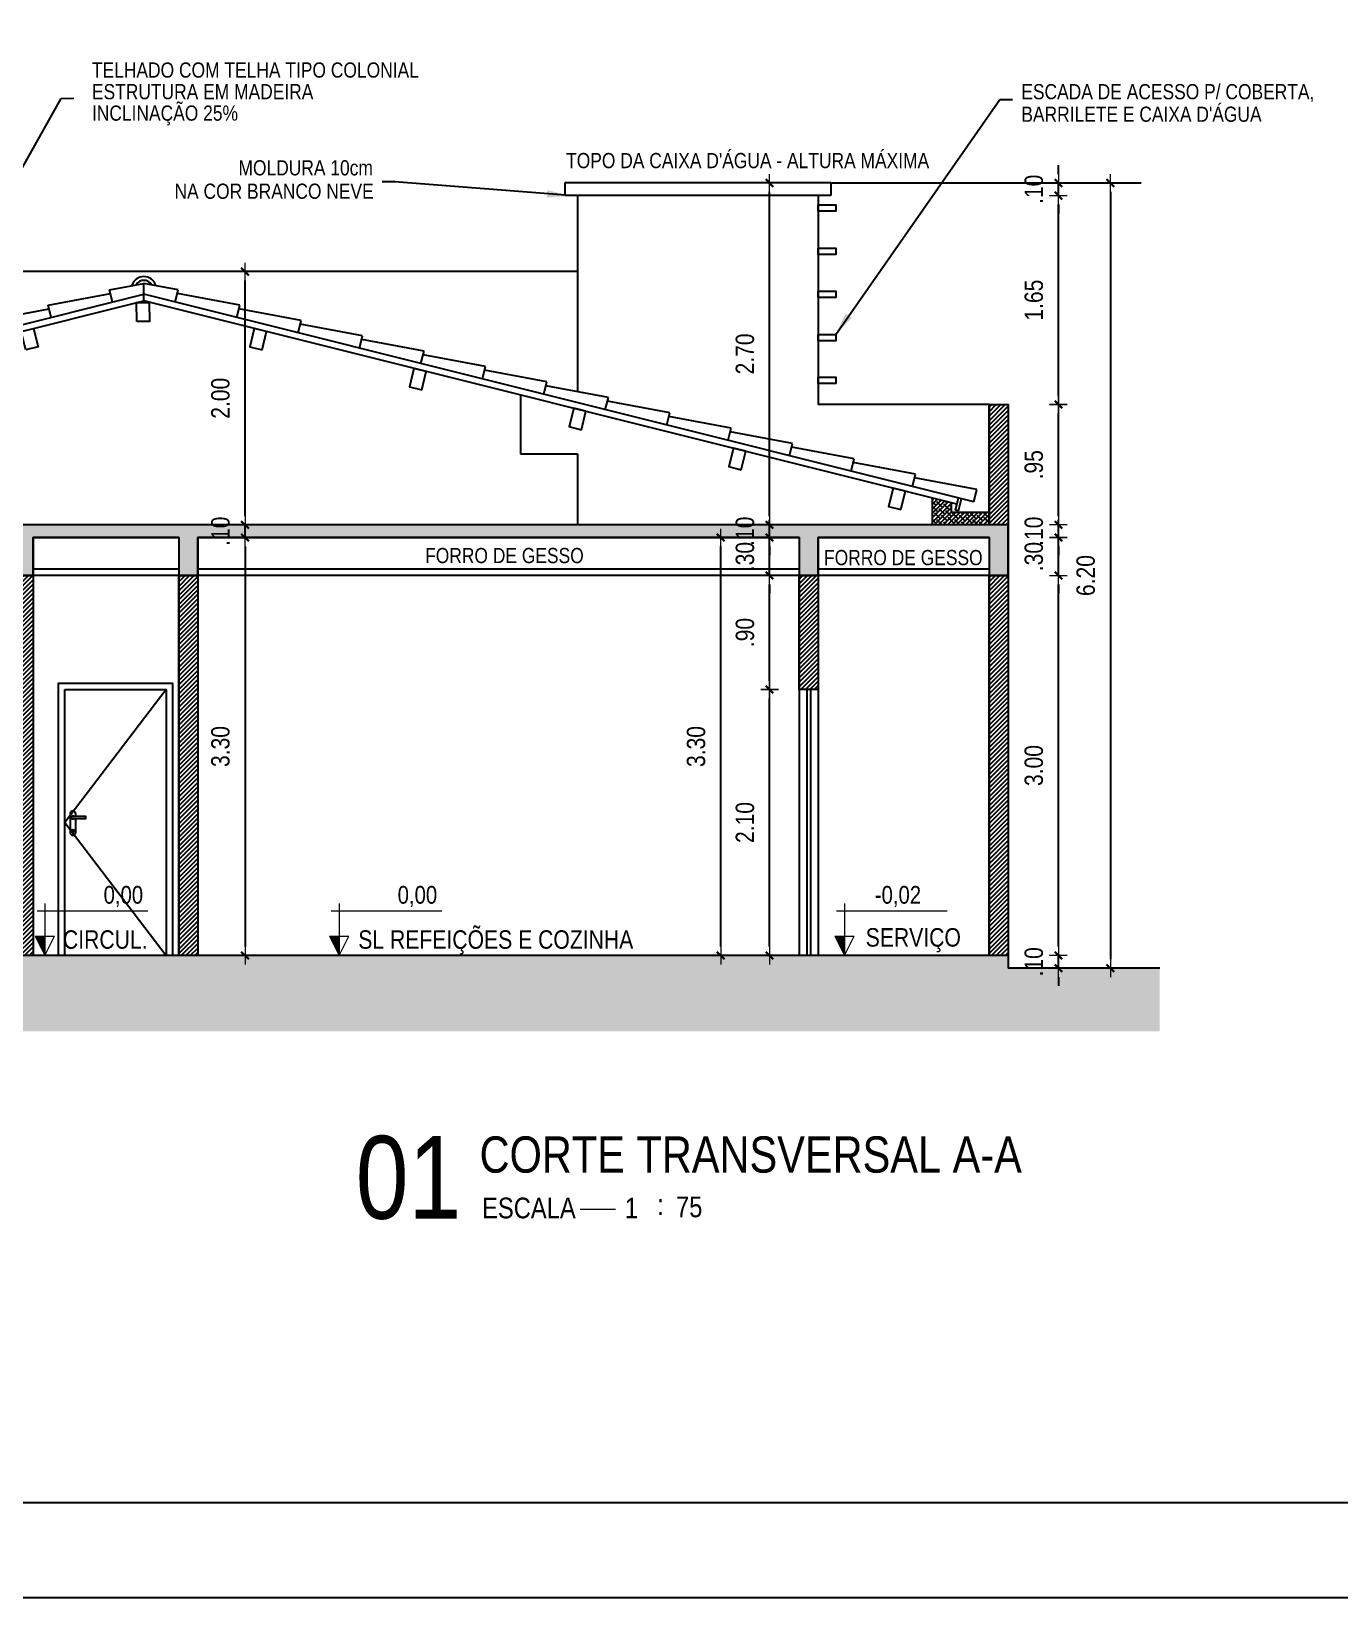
# Model space of a CAD drawing. Header units: millimetres. Extents: x -6300 to 1991, y -4770 to 4545.
# Drawn here: x 1435.68 to 1446.01, y 90.19 to 102.56 of the extents above; entities that cross this region are included whole.
import ezdxf
from ezdxf.enums import TextEntityAlignment as Align

# ---------------------------------------------------------------- set-up
doc = ezdxf.new("R2010")
doc.units = ezdxf.units.MM
doc.header["$LTSCALE"] = 20
doc.header["$MEASUREMENT"] = 0
doc.linetypes.add('HIDDEN2', pattern=[0.1875, 0.125, -0.0625])
doc.layers.get('0').update_dxf_attribs({"linetype": 'CONTINUOUS'})
doc.layers.get('DEFPOINTS').update_dxf_attribs({"linetype": 'CONTINUOUS'})
for name, color, linetype in [('COBERTA', 6, 'CONTINUOUS'), ('COTA', 7, 'CONTINUOUS'), ('E-txt-g', 3, 'CONTINUOUS'), ('E-TXT-Y', 2, 'CONTINUOUS')]:
    doc.layers.add(name, color=color, linetype=linetype)
for name, color, linetype, lineweight in [('E-Cta-W', 7, 'CONTINUOUS', 20), ('E-Pen-C', 4, 'CONTINUOUS', 15), ('E-Pen-G', 3, 'CONTINUOUS', 30), ('E-Txt-W', 7, 'CONTINUOUS', 20)]:
    doc.layers.add(name, color=color, linetype=linetype, lineweight=lineweight)
doc.styles.add('F2', font='ARIALN.TTF')
doc.styles.add('REG60', font='romans.shx', dxfattribs={"width": 0.8, "height": 0.15})
doc.styles.add('REG80', font='romans.shx', dxfattribs={"width": 0.8, "height": 0.2})
doc.dimstyles.new('DIMENSION-1', dxfattribs={"dimtxt": 0.145, "dimasz": 0.07, "dimexe": 1, "dimexo": 0, "dimgap": 0.12, "dimtad": 1, "dimzin": 7, "dimdsep": 46, "dimtxsty": 'F2', "dimblk1": 'TRACO', "dimblk2": 'TRACO', "dimsah": 1, "dimcen": 1, "dimse1": 1, "dimse2": 1, "dimclrd": 4, "dimclre": 256, "dimclrt": 4, "dimadec": 8, "dimazin": 0, "dimtfac": 1, "dimtix": 1, "dimtmove": 2, "dimatfit": 3, "dimldrblk": 'TRACO', "dimfxl": 1, "dimtolj": 1, "dimtzin": 0, "dimarcsym": 0})
doc.dimstyles.get("Standard").update_dxf_attribs({"dimtxt": 0.18, "dimasz": 0.18, "dimexe": 0.18, "dimexo": 0.0625, "dimgap": 0.09, "dimtad": 0, "dimtih": 1, "dimtoh": 1, "dimdec": 4, "dimzin": 0, "dimdsep": 46, "dimtxsty": 'Standard', "dimcen": 0.09, "dimadec": 0, "dimazin": 0, "dimtfac": 1, "dimtdec": 4, "dimtofl": 0, "dimtmove": 0, "dimatfit": 3, "dimfxl": 1, "dimtolj": 1, "dimtzin": 0, "dimarcsym": 0})
pattern_1 = [(45, (17.113985, 152.519356), (-0.01767766953, 0.01767766953), []), (135, (17.113985, 152.519356), (-0.0530330086, 0.01767766953), [0.0625, -0.0375])]

# ---------------------------------------------------------------- blocks, each defined once
blk = doc.blocks.new('IND_DES')
at = {"layer": 'E-Txt-W', "color": 7}
blk.add_line((0.0269, -0.2428), (0.1984, -0.2428), dxfattribs=at)
at = {"layer": 'E-txt-g', "color": 7, "style": 'F2'}
for s, p in [('ESCALA', (-0.4463, -0.2864)), ('1', (0.2426, -0.2864)), (':', (0.3988, -0.2706))]:
    blk.add_text(s, height=0.1, dxfattribs=at).set_placement(p)
blk.add_attdef('ESCALA', (0.4897, -0.2812), '', height=0.1, dxfattribs=at)
at = {"layer": 'E-Txt-W', "color": 6, "style": 'F2'}
blk.add_attdef('00', text='', height=0.4, dxfattribs=at).set_placement((-0.7083, -0.2881), align=Align.CENTER)
at = {"layer": 'E-TXT-Y', "color": 7, "style": 'F2'}
for tag, p in [('PROJETO', (-0.4563, 0.1829)), ('DESENHO', (-0.4582, -0.0658))]:
    blk.add_attdef(tag, p, '', height=0.175, dxfattribs=at)
blk = doc.blocks.new('TXT-AMB75')
at = {"layer": 'E-txt-g', "style": 'REG80', "width": 0.8, "flags": 8}
blk.add_attdef('TXT', text='', height=0.2, dxfattribs=at).set_placement((0.005, 0.296), align=Align.CENTER)
at = {"layer": 'E-Txt-W', "style": 'REG60', "width": 0.8, "flags": 8}
blk.add_attdef('TXT', text='', height=0.15, dxfattribs=at).set_placement((0.005, 0.027), align=Align.CENTER)
blk = doc.blocks.new('Ind-Nivel-CT2')
at = {"color": 4}
for p, q in [((0, 0.587), (0, 0)), ((-0.088, 0.505), (1.16, 0.505)), ((-0.109, 0.218), (0, 0)), ((-0.109, 0.218), (0.109, 0.218)), ((0, 0), (0.109, 0.218))]:
    blk.add_line(p, q, dxfattribs=at)
blk.add_solid([(-0.109, 0.218), (0, 0.218), (0, 0)], dxfattribs=at)
at = {"color": 4, "style": 'F2'}
blk.add_attdef('NIVEL1', (0.162, 0.601), '', height=0.2, dxfattribs=at)
blk = doc.blocks.new('TRACO')
at = {"layer": 'E-Pen-C'}
for p, q in [((-1, 0), (1, 0)), ((0, 1), (0, -1))]:
    blk.add_line(p, q, dxfattribs=at)
at = {"layer": 'E-Pen-G'}
blk.add_line((-0.42, -0.42), (0.42, 0.42), dxfattribs=at)
blk = doc.blocks.new('*D626')
at = {"layer": 'COTA', "color": 4, "linetype": 'Continuous', "lineweight": -2}
for p, q in [((1443.786, 95.33), (1443.786, 95.4)), ((1443.786, 95.16), (1443.786, 95.26)), ((1443.786, 95.09), (1443.786, 95.02))]:
    blk.add_line(p, q, dxfattribs=at)
at = {"layer": 'DEFPOINTS', "color": 0, "linetype": 'Continuous'}
for p in [(1443.389, 95.26), (1443.786, 95.26), (1443.389, 95.16)]:
    blk.add_point(p, dxfattribs=at)
at = {"layer": 'COTA', "color": 4, "linetype": 'Continuous', "lineweight": -2, "xscale": 0.07, "yscale": 0.07, "zscale": 0.07}
for p, rotation in [((1443.786, 95.26), 270), ((1443.786, 95.16), 90)]:
    blk.add_blockref('TRACO', p, dxfattribs=dict(at, rotation=rotation))
at = {"layer": 'COTA', "color": 4, "linetype": 'Continuous', "insert": (1443.592, 95.21), "char_height": 0.145, "attachment_point": 5, "rotation": 90, "style": 'F2'}
blk.add_mtext('\\A1;.10', dxfattribs=at)
blk = doc.blocks.new('*D627')
at = {"layer": 'COTA', "color": 4, "linetype": 'Continuous', "lineweight": -2}
blk.add_line((1443.786, 95.33), (1443.786, 98.19), dxfattribs=at)
at = {"layer": 'DEFPOINTS', "color": 0, "linetype": 'Continuous'}
for p in [(1443.302, 98.26, -0.247), (1443.786, 98.26), (1443.389, 95.26)]:
    blk.add_point(p, dxfattribs=at)
at = {"layer": 'COTA', "color": 4, "linetype": 'Continuous', "lineweight": -2, "xscale": 0.07, "yscale": 0.07, "zscale": 0.07}
for p, rotation in [((1443.786, 98.26), 90), ((1443.786, 95.26), 270)]:
    blk.add_blockref('TRACO', p, dxfattribs=dict(at, rotation=rotation))
at = {"layer": 'COTA', "color": 4, "linetype": 'Continuous', "insert": (1443.592, 96.76), "char_height": 0.145, "attachment_point": 5, "rotation": 90, "style": 'F2'}
blk.add_mtext('\\A1;3.00', dxfattribs=at)
blk = doc.blocks.new('*D628')
at = {"layer": 'COTA', "color": 4, "linetype": 'Continuous', "lineweight": -2}
for p, q in [((1443.786, 98.63), (1443.786, 98.7)), ((1443.786, 98.26), (1443.786, 98.56)), ((1443.786, 98.19), (1443.786, 98.12))]:
    blk.add_line(p, q, dxfattribs=at)
at = {"layer": 'DEFPOINTS', "color": 0, "linetype": 'Continuous'}
for p in [(1443.239, 98.56), (1443.786, 98.56), (1443.302, 98.26, -0.247)]:
    blk.add_point(p, dxfattribs=at)
at = {"layer": 'COTA', "color": 4, "linetype": 'Continuous', "lineweight": -2, "xscale": 0.07, "yscale": 0.07, "zscale": 0.07}
for p, rotation in [((1443.786, 98.56), 270), ((1443.786, 98.26), 90)]:
    blk.add_blockref('TRACO', p, dxfattribs=dict(at, rotation=rotation))
at = {"layer": 'COTA', "color": 4, "linetype": 'Continuous', "insert": (1443.592, 98.41), "char_height": 0.145, "attachment_point": 5, "rotation": 90, "style": 'F2'}
blk.add_mtext('\\A1;.30', dxfattribs=at)
blk = doc.blocks.new('*D629')
at = {"layer": 'COTA', "color": 4, "linetype": 'Continuous', "lineweight": -2}
for p, q in [((1443.786, 98.73), (1443.786, 98.8)), ((1443.786, 98.56), (1443.786, 98.66)), ((1443.786, 98.49), (1443.786, 98.42))]:
    blk.add_line(p, q, dxfattribs=at)
at = {"layer": 'DEFPOINTS', "color": 0, "linetype": 'Continuous'}
for p in [(1443.389, 98.66, -0.193), (1443.786, 98.66), (1443.239, 98.56)]:
    blk.add_point(p, dxfattribs=at)
at = {"layer": 'COTA', "color": 4, "linetype": 'Continuous', "lineweight": -2, "xscale": 0.07, "yscale": 0.07, "zscale": 0.07}
for p, rotation in [((1443.786, 98.66), 270), ((1443.786, 98.56), 90)]:
    blk.add_blockref('TRACO', p, dxfattribs=dict(at, rotation=rotation))
at = {"layer": 'COTA', "color": 4, "linetype": 'Continuous', "insert": (1443.592, 98.61), "char_height": 0.145, "attachment_point": 5, "rotation": 90, "style": 'F2'}
blk.add_mtext('\\A1;.10', dxfattribs=at)
blk = doc.blocks.new('*D630')
at = {"layer": 'COTA', "color": 4, "linetype": 'Continuous', "lineweight": -2}
blk.add_line((1443.786, 98.73), (1443.786, 99.54), dxfattribs=at)
at = {"layer": 'DEFPOINTS', "color": 0, "linetype": 'Continuous'}
for p in [(1443.389, 99.61, -0.247), (1443.786, 99.61), (1443.389, 98.66, -0.193)]:
    blk.add_point(p, dxfattribs=at)
at = {"layer": 'COTA', "color": 4, "linetype": 'Continuous', "lineweight": -2, "xscale": 0.07, "yscale": 0.07, "zscale": 0.07}
for p, rotation in [((1443.786, 99.61), 90), ((1443.786, 98.66), 270)]:
    blk.add_blockref('TRACO', p, dxfattribs=dict(at, rotation=rotation))
at = {"layer": 'COTA', "color": 4, "linetype": 'Continuous', "insert": (1443.592, 99.135), "char_height": 0.145, "attachment_point": 5, "rotation": 90, "style": 'F2'}
blk.add_mtext('\\A1;.95', dxfattribs=at)
blk = doc.blocks.new('*D631')
at = {"layer": 'COTA', "color": 4, "linetype": 'Continuous', "lineweight": -2}
blk.add_line((1443.786, 99.68), (1443.786, 101.19), dxfattribs=at)
at = {"layer": 'DEFPOINTS', "color": 0, "linetype": 'Continuous'}
for p in [(1441.889, 101.26, -0.227), (1443.786, 101.26), (1443.389, 99.61, -0.247)]:
    blk.add_point(p, dxfattribs=at)
at = {"layer": 'COTA', "color": 4, "linetype": 'Continuous', "lineweight": -2, "xscale": 0.07, "yscale": 0.07, "zscale": 0.07}
for p, rotation in [((1443.786, 101.26), 90), ((1443.786, 99.61), 270)]:
    blk.add_blockref('TRACO', p, dxfattribs=dict(at, rotation=rotation))
at = {"layer": 'COTA', "color": 4, "linetype": 'Continuous', "insert": (1443.592, 100.435), "char_height": 0.145, "attachment_point": 5, "rotation": 90, "style": 'F2'}
blk.add_mtext('\\A1;1.65', dxfattribs=at)
blk = doc.blocks.new('*D632')
at = {"layer": 'COTA', "color": 4, "linetype": 'Continuous', "lineweight": -2}
for p, q in [((1443.786, 101.43), (1443.786, 101.5)), ((1443.786, 101.26), (1443.786, 101.36)), ((1443.786, 101.19), (1443.786, 101.12))]:
    blk.add_line(p, q, dxfattribs=at)
at = {"layer": 'DEFPOINTS', "color": 0, "linetype": 'Continuous'}
for p in [(1441.889, 101.36, -0.247), (1443.786, 101.36), (1441.889, 101.26, -0.227)]:
    blk.add_point(p, dxfattribs=at)
at = {"layer": 'COTA', "color": 4, "linetype": 'Continuous', "lineweight": -2, "xscale": 0.07, "yscale": 0.07, "zscale": 0.07}
for p, rotation in [((1443.786, 101.36), 270), ((1443.786, 101.26), 90)]:
    blk.add_blockref('TRACO', p, dxfattribs=dict(at, rotation=rotation))
at = {"layer": 'COTA', "color": 4, "linetype": 'Continuous', "insert": (1443.592, 101.31), "char_height": 0.145, "attachment_point": 5, "rotation": 90, "style": 'F2'}
blk.add_mtext('\\A1;.10', dxfattribs=at)
blk = doc.blocks.new('*D633')
at = {"layer": 'COTA', "color": 4, "linetype": 'Continuous', "lineweight": -2}
blk.add_line((1444.196, 101.29), (1444.196, 95.23), dxfattribs=at)
at = {"layer": 'DEFPOINTS', "color": 0, "linetype": 'Continuous'}
for p in [(1441.989, 101.36, -0.227), (1443.389, 95.16), (1444.196, 95.16)]:
    blk.add_point(p, dxfattribs=at)
at = {"layer": 'COTA', "color": 4, "linetype": 'Continuous', "lineweight": -2, "xscale": 0.07, "yscale": 0.07, "zscale": 0.07}
for p, rotation in [((1444.196, 101.36), 90), ((1444.196, 95.16), 270)]:
    blk.add_blockref('TRACO', p, dxfattribs=dict(at, rotation=rotation))
at = {"layer": 'COTA', "color": 4, "linetype": 'Continuous', "insert": (1444.002, 98.26), "char_height": 0.145, "attachment_point": 5, "rotation": 90, "style": 'F2'}
blk.add_mtext('\\A1;6.20', dxfattribs=at)
blk = doc.blocks.new('*D634')
at = {"layer": 'COTA', "color": 4, "linetype": 'Continuous', "lineweight": -2}
blk.add_line((1441.505, 95.33), (1441.505, 97.29), dxfattribs=at)
at = {"layer": 'DEFPOINTS', "color": 0, "linetype": 'Continuous'}
for p in [(1441.505, 97.36), (1441.739, 97.36), (1441.739, 95.26)]:
    blk.add_point(p, dxfattribs=at)
at = {"layer": 'COTA', "color": 4, "linetype": 'Continuous', "lineweight": -2, "xscale": 0.07, "yscale": 0.07, "zscale": 0.07}
for p, rotation in [((1441.505, 97.36), 90), ((1441.505, 95.26), 270)]:
    blk.add_blockref('TRACO', p, dxfattribs=dict(at, rotation=rotation))
at = {"layer": 'COTA', "color": 4, "linetype": 'Continuous', "insert": (1441.311, 96.31), "char_height": 0.145, "attachment_point": 5, "rotation": 90, "style": 'F2'}
blk.add_mtext('\\A1;2.10', dxfattribs=at)
blk = doc.blocks.new('*D635')
at = {"layer": 'COTA', "color": 4, "linetype": 'Continuous', "lineweight": -2}
blk.add_line((1441.505, 97.43), (1441.505, 98.19), dxfattribs=at)
at = {"layer": 'DEFPOINTS', "color": 0, "linetype": 'Continuous'}
for p in [(1441.505, 98.26), (1441.739, 98.26), (1441.739, 97.36)]:
    blk.add_point(p, dxfattribs=at)
at = {"layer": 'COTA', "color": 4, "linetype": 'Continuous', "lineweight": -2, "xscale": 0.07, "yscale": 0.07, "zscale": 0.07}
for p, rotation in [((1441.505, 98.26), 90), ((1441.505, 97.36), 270)]:
    blk.add_blockref('TRACO', p, dxfattribs=dict(at, rotation=rotation))
at = {"layer": 'COTA', "color": 4, "linetype": 'Continuous', "insert": (1441.311, 97.81), "char_height": 0.145, "attachment_point": 5, "rotation": 90, "style": 'F2'}
blk.add_mtext('\\A1;.90', dxfattribs=at)
blk = doc.blocks.new('*D636')
at = {"layer": 'COTA', "color": 4, "linetype": 'Continuous', "lineweight": -2}
for p, q in [((1441.505, 98.63), (1441.505, 98.7)), ((1441.505, 98.26), (1441.505, 98.56)), ((1441.505, 98.19), (1441.505, 98.12))]:
    blk.add_line(p, q, dxfattribs=at)
at = {"layer": 'DEFPOINTS', "color": 0, "linetype": 'Continuous'}
for p in [(1441.505, 98.56), (1441.739, 98.56, -0.247), (1441.739, 98.26)]:
    blk.add_point(p, dxfattribs=at)
at = {"layer": 'COTA', "color": 4, "linetype": 'Continuous', "lineweight": -2, "xscale": 0.07, "yscale": 0.07, "zscale": 0.07}
for p, rotation in [((1441.505, 98.56), 270), ((1441.505, 98.26), 90)]:
    blk.add_blockref('TRACO', p, dxfattribs=dict(at, rotation=rotation))
at = {"layer": 'COTA', "color": 4, "linetype": 'Continuous', "insert": (1441.311, 98.41), "char_height": 0.145, "attachment_point": 5, "rotation": 90, "style": 'F2'}
blk.add_mtext('\\A1;.30', dxfattribs=at)
blk = doc.blocks.new('*D637')
at = {"layer": 'COTA', "color": 4, "linetype": 'Continuous', "lineweight": -2}
for p, q in [((1441.505, 98.73), (1441.505, 98.8)), ((1441.505, 98.56), (1441.505, 98.66)), ((1441.505, 98.49), (1441.505, 98.42))]:
    blk.add_line(p, q, dxfattribs=at)
at = {"layer": 'DEFPOINTS', "color": 0, "linetype": 'Continuous'}
for p in [(1441.505, 98.66), (1441.739, 98.66, -0.247), (1441.739, 98.56, -0.247)]:
    blk.add_point(p, dxfattribs=at)
at = {"layer": 'COTA', "color": 4, "linetype": 'Continuous', "lineweight": -2, "xscale": 0.07, "yscale": 0.07, "zscale": 0.07}
for p, rotation in [((1441.505, 98.66), 270), ((1441.505, 98.56), 90)]:
    blk.add_blockref('TRACO', p, dxfattribs=dict(at, rotation=rotation))
at = {"layer": 'COTA', "color": 4, "linetype": 'Continuous', "insert": (1441.311, 98.61), "char_height": 0.145, "attachment_point": 5, "rotation": 90, "style": 'F2'}
blk.add_mtext('\\A1;.10', dxfattribs=at)
blk = doc.blocks.new('*D638')
at = {"layer": 'COTA', "color": 4, "linetype": 'Continuous', "lineweight": -2}
blk.add_line((1441.505, 98.73), (1441.505, 101.29), dxfattribs=at)
at = {"layer": 'DEFPOINTS', "color": 0, "linetype": 'Continuous'}
for p in [(1441.505, 101.36), (1441.989, 101.36, -0.247), (1441.739, 98.66, -0.247)]:
    blk.add_point(p, dxfattribs=at)
at = {"layer": 'COTA', "color": 4, "linetype": 'Continuous', "lineweight": -2, "xscale": 0.07, "yscale": 0.07, "zscale": 0.07}
for p, rotation in [((1441.505, 101.36), 90), ((1441.505, 98.66), 270)]:
    blk.add_blockref('TRACO', p, dxfattribs=dict(at, rotation=rotation))
at = {"layer": 'COTA', "color": 4, "linetype": 'Continuous', "insert": (1441.311, 100.01), "char_height": 0.145, "attachment_point": 5, "rotation": 90, "style": 'F2'}
blk.add_mtext('\\A1;2.70', dxfattribs=at)
blk = doc.blocks.new('*D639')
at = {"layer": 'COTA', "color": 4, "linetype": 'Continuous', "lineweight": -2}
blk.add_line((1441.119, 95.33), (1441.119, 98.49), dxfattribs=at)
at = {"layer": 'DEFPOINTS', "color": 0, "linetype": 'Continuous'}
for p in [(1441.119, 98.56), (1441.739, 98.56), (1441.739, 95.26)]:
    blk.add_point(p, dxfattribs=at)
at = {"layer": 'COTA', "color": 4, "linetype": 'Continuous', "lineweight": -2, "xscale": 0.07, "yscale": 0.07, "zscale": 0.07}
for p, rotation in [((1441.119, 98.56), 90), ((1441.119, 95.26), 270)]:
    blk.add_blockref('TRACO', p, dxfattribs=dict(at, rotation=rotation))
at = {"layer": 'COTA', "color": 4, "linetype": 'Continuous', "insert": (1440.925, 96.91), "char_height": 0.145, "attachment_point": 5, "rotation": 90, "style": 'F2'}
blk.add_mtext('\\A1;3.30', dxfattribs=at)
blk = doc.blocks.new('*D640')
at = {"layer": 'COTA', "color": 4, "linetype": 'Continuous', "lineweight": -2}
blk.add_line((1437.363, 98.49), (1437.363, 95.33), dxfattribs=at)
at = {"layer": 'DEFPOINTS', "color": 0, "linetype": 'Continuous'}
for p in [(1436.989, 98.56), (1436.989, 95.26), (1437.363, 95.26)]:
    blk.add_point(p, dxfattribs=at)
at = {"layer": 'COTA', "color": 4, "linetype": 'Continuous', "lineweight": -2, "xscale": 0.07, "yscale": 0.07, "zscale": 0.07}
for p, rotation in [((1437.363, 98.56), 90), ((1437.363, 95.26), 270)]:
    blk.add_blockref('TRACO', p, dxfattribs=dict(at, rotation=rotation))
at = {"layer": 'COTA', "color": 4, "linetype": 'Continuous', "insert": (1437.169, 96.91), "char_height": 0.145, "attachment_point": 5, "rotation": 90, "style": 'F2'}
blk.add_mtext('\\A1;3.30', dxfattribs=at)
blk = doc.blocks.new('*D641')
at = {"layer": 'COTA', "color": 4, "linetype": 'Continuous', "lineweight": -2}
for p, q in [((1437.363, 98.73), (1437.363, 98.8)), ((1437.363, 98.56), (1437.363, 98.66)), ((1437.363, 98.49), (1437.363, 98.42))]:
    blk.add_line(p, q, dxfattribs=at)
at = {"layer": 'DEFPOINTS', "color": 0, "linetype": 'Continuous'}
for p in [(1436.989, 98.66, -0.247), (1437.363, 98.66), (1436.989, 98.56)]:
    blk.add_point(p, dxfattribs=at)
at = {"layer": 'COTA', "color": 4, "linetype": 'Continuous', "lineweight": -2, "xscale": 0.07, "yscale": 0.07, "zscale": 0.07}
for p, rotation in [((1437.363, 98.66), 270), ((1437.363, 98.56), 90)]:
    blk.add_blockref('TRACO', p, dxfattribs=dict(at, rotation=rotation))
at = {"layer": 'COTA', "color": 4, "linetype": 'Continuous', "insert": (1437.169, 98.61), "char_height": 0.145, "attachment_point": 5, "rotation": 90, "style": 'F2'}
blk.add_mtext('\\A1;.10', dxfattribs=at)
blk = doc.blocks.new('*D642')
at = {"layer": 'COTA', "color": 4, "linetype": 'Continuous', "lineweight": -2}
blk.add_line((1437.363, 98.73), (1437.363, 100.59), dxfattribs=at)
at = {"layer": 'DEFPOINTS', "color": 0, "linetype": 'Continuous'}
for p in [(1437.363, 100.66), (1437.495, 100.66, -0.247), (1436.989, 98.66, -0.247)]:
    blk.add_point(p, dxfattribs=at)
at = {"layer": 'COTA', "color": 4, "linetype": 'Continuous', "lineweight": -2, "xscale": 0.07, "yscale": 0.07, "zscale": 0.07}
for p, rotation in [((1437.363, 100.66), 90), ((1437.363, 98.66), 270)]:
    blk.add_blockref('TRACO', p, dxfattribs=dict(at, rotation=rotation))
at = {"layer": 'COTA', "color": 4, "linetype": 'Continuous', "insert": (1437.169, 99.66), "char_height": 0.145, "attachment_point": 5, "rotation": 90, "style": 'F2'}
blk.add_mtext('\\A1;2.00', dxfattribs=at)

msp = doc.modelspace()

# ---------------------------------------------------------------- hatches: boundary and pattern name
at = {"layer": 'COTA', "linetype": 'Continuous'}
h = msp.add_hatch(dxfattribs=at)
h.set_pattern_fill('ANSI31', color=8, scale=0.2, style=0)
h.set_pattern_definition([(45, (17.113985, 152.519356), (-0.01767766953, 0.01767766953), [])])
h.paths.add_polyline_path([(1430.939, 99.06), (1430.939, 98.96), (1431.039, 98.96), (1431.039, 98.66), (1431.189, 98.66), (1431.189, 99.06)])
h.paths.add_polyline_path([(1432.539, 100.66), (1432.289, 100.66), (1432.289, 100.56), (1432.389, 100.56), (1432.389, 98.66), (1432.539, 98.66)])
h.paths.add_polyline_path([(1432.389, 97.76), (1432.539, 97.76), (1432.539, 98.26), (1432.389, 98.26)])
h.paths.add_polyline_path([(1432.539, 96.26), (1432.389, 96.26), (1432.389, 95.26), (1432.539, 95.26)])
h.paths.add_polyline_path([(1435.539, 95.26), (1435.689, 95.26), (1435.689, 98.26), (1435.539, 98.26)])
h.paths.add_polyline_path([(1436.989, 98.26), (1436.839, 98.26), (1436.839, 95.26), (1436.989, 95.26)])
h.paths.add_polyline_path([(1441.739, 97.36), (1441.889, 97.36), (1441.889, 98.26), (1441.739, 98.26)])
h.paths.add_polyline_path([(1443.239, 95.26), (1443.389, 95.26), (1443.389, 98.26), (1443.239, 98.26)])
h.paths.add_polyline_path([(1443.389, 99.61), (1443.239, 99.61), (1443.239, 98.66), (1443.389, 98.66)])
h = msp.add_hatch(dxfattribs=at)
h.set_pattern_fill('ANSI38', color=8, scale=0.2, style=0)
h.set_pattern_definition(pattern_1)
h.paths.add_polyline_path([(1443.239, 98.66), (1443.239, 98.76), (1442.939, 98.76), (1442.939, 98.836), (1442.789, 98.873), (1442.789, 98.66)])
h = msp.add_hatch(dxfattribs=at)
h.set_pattern_fill('ANSI38', color=8, scale=0.2, style=0)
h.set_pattern_definition(pattern_1)
h.paths.add_polyline_path([(1431.039, 98.66), (1431.039, 98.26), (1431.189, 98.26), (1431.189, 98.56), (1432.389, 98.56), (1432.389, 98.26), (1432.539, 98.26), (1432.539, 98.56), (1435.539, 98.56), (1435.539, 98.26), (1435.689, 98.26), (1435.689, 98.56), (1436.839, 98.56), (1436.839, 98.26), (1436.989, 98.26), (1436.989, 98.56), (1441.739, 98.56), (1441.739, 98.26), (1441.889, 98.26), (1441.889, 98.56), (1443.239, 98.56), (1443.239, 98.26), (1443.389, 98.26), (1443.389, 98.66)])
h = msp.add_hatch(dxfattribs=at)
h.set_pattern_fill('ANSI38', color=8, scale=0.4, style=0)
h.set_pattern_definition([(45, (144.29405, -69.83677), (-0.035355339, 0.035355339), []), (135, (144.29405, -69.83677), (-0.1060660172, 0.035355339), [0.125, -0.075])])
h.paths.add_polyline_path([(1444.586, 95.16), (1443.389, 95.16), (1443.389, 95.26), (1431.039, 95.26), (1431.039, 95.16), (1426.039, 95.16), (1426.039, 95.36), (1421.886, 95.36), (1421.886, 94.66), (1444.586, 94.66)])

# ---------------------------------------------------------------- linework, layer by layer
at = {"color": 2}
msp.add_lwpolyline([(1387.919, 90.189), (1460.276, 90.189), (1460.276, 134.739), (1387.919, 134.739)], close=True, dxfattribs=at)
at = {"color": 1}
msp.add_lwpolyline([(1389.794, 133.989), (1459.526, 133.989), (1459.526, 90.939), (1389.794, 90.939)], close=True, dxfattribs=at)
at = {"layer": 'COBERTA'}
for p, q in [((1436.292, 100.516, 8.023), (1436.564, 100.567, 8.023)), ((1436.836, 100.516, 8.023), (1436.564, 100.567, 8.023)), ((1435.807, 100.395, 8.023), (1436.3, 100.487, 8.023)), ((1436.317, 100.419, 8.023), (1436.292, 100.516, 8.023)), ((1436.812, 100.419, 8.023), (1436.836, 100.516, 8.023)), ((1437.321, 100.395, 8.023), (1436.829, 100.487, 8.023)), ((1435.322, 100.274, 8.023), (1435.815, 100.366, 8.023)), ((1435.832, 100.298, 8.023), (1435.807, 100.395, 8.023)), ((1437.297, 100.298, 8.023), (1437.321, 100.395, 8.023)), ((1437.806, 100.274, 8.023), (1437.314, 100.366, 8.023)), ((1437.782, 100.177, 8.023), (1437.806, 100.274, 8.023)), ((1438.291, 100.152, 8.023), (1437.799, 100.245, 8.023)), ((1438.267, 100.055, 8.023), (1438.291, 100.152, 8.023)), ((1438.777, 100.031, 8.023), (1438.284, 100.123, 8.023)), ((1438.752, 99.934, 8.023), (1438.777, 100.031, 8.023)), ((1439.262, 99.91, 8.023), (1438.769, 100.002, 8.023)), ((1439.237, 99.813, 8.023), (1439.262, 99.91, 8.023)), ((1439.747, 99.789, 8.023), (1439.254, 99.881, 8.023)), ((1439.722, 99.692, 8.023), (1439.747, 99.789, 8.023)), ((1440.232, 99.667, 8.023), (1439.739, 99.759, 8.023)), ((1440.207, 99.57, 8.023), (1440.232, 99.667, 8.023)), ((1440.717, 99.546, 8.023), (1440.224, 99.638, 8.023)), ((1440.693, 99.449, 8.023), (1440.717, 99.546, 8.023)), ((1441.202, 99.425, 8.023), (1440.71, 99.517, 8.023)), ((1441.178, 99.328, 8.023), (1441.202, 99.425, 8.023)), ((1441.687, 99.304, 8.023), (1441.195, 99.396, 8.023)), ((1441.663, 99.206, 8.023), (1441.687, 99.304, 8.023)), ((1442.172, 99.182, 8.023), (1441.68, 99.274, 8.023)), ((1442.148, 99.085, 8.023), (1442.172, 99.182, 8.023)), ((1442.657, 99.061, 8.023), (1442.165, 99.153, 8.023)), ((1442.633, 98.964, 8.023), (1442.657, 99.061, 8.023)), ((1443.142, 98.94, 8.023), (1442.65, 99.032, 8.023)), ((1443.118, 98.843, 8.023), (1443.142, 98.94, 8.023))]:
    msp.add_line(p, q, dxfattribs=at)
at = {"layer": 'COBERTA', "color": 2}
for p, q in [((1436.564, 100.43, 3.89), (1436.564, 100.567, 8.023)), ((1436.564, 100.43, 3.89), (1436.564, 100.567, 8.023)), ((1436.564, 100.43, 3.89), (1436.564, 100.567, 8.023)), ((1436.564, 100.43, 3.89), (1436.564, 100.567, 8.023)), ((1432.609, 99.492, 8.023), (1436.564, 100.481, 8.023)), ((1443.118, 98.843, 8.023), (1436.564, 100.481, 8.023)), ((1432.685, 99.46, 8.023), (1436.564, 100.43, 8.023)), ((1442.985, 98.825, 8.023), (1436.564, 100.43, 8.023)), ((1442.972, 98.776, 8.023), (1442.997, 98.873, 8.023)), ((1442.997, 98.77, 8.023), (1443.021, 98.867, 8.023)), ((1442.997, 98.77, 8.023), (1442.972, 98.776, 8.023))]:
    msp.add_line(p, q, dxfattribs=at)
for points, elevation in [([(1436.508, 100.265), (1436.507, 100.415), (1436.607, 100.416), (1436.608, 100.266)], 12.442), ([(1435.632, 100.042), (1435.596, 100.187), (1435.693, 100.212), (1435.729, 100.066)], 8.023), ([(1437.497, 100.042), (1437.533, 100.187), (1437.436, 100.212), (1437.4, 100.066)], 8.023), ([(1438.758, 99.727), (1438.794, 99.872), (1438.697, 99.896), (1438.661, 99.751)], 8.023), ([(1440.019, 99.411), (1440.055, 99.557), (1439.958, 99.581), (1439.922, 99.436)], 8.023), ([(1441.28, 99.096), (1441.317, 99.242), (1441.22, 99.266), (1441.183, 99.12)], 8.023), ([(1442.541, 98.781), (1442.578, 98.926), (1442.481, 98.95), (1442.444, 98.805)], 8.023)]:
    msp.add_lwpolyline(points, close=True, dxfattribs=dict(at, elevation=elevation))
at = {"layer": 'COTA', "color": 3, "linetype": 'Continuous'}
for p, q in [((1439.889, 101.36, 3.663), (1439.889, 101.26, 3.662)), ((1441.989, 101.36, 3.644), (1439.889, 101.36, 3.644)), ((1441.989, 101.36, 3.664), (1441.989, 101.26, 3.663)), ((1441.989, 101.26, 3.644), (1439.889, 101.26, 3.644)), ((1439.989, 101.26, 3.662), (1439.989, 99.713, 3.651)), ((1441.889, 101.26, 3.663), (1441.889, 99.61, 3.651)), ((1439.539, 99.686, 4.445), (1439.539, 99.22, 4.445)), ((1443.239, 99.61, 3.644), (1441.889, 99.61, 3.644)), ((1439.539, 99.22, 4.445), (1439.989, 99.22, 3.648)), ((1439.989, 99.22, 3.648), (1439.989, 98.66, 3.644))]:
    msp.add_line(p, q, dxfattribs=at)
at = {"layer": 'COTA', "color": 8, "linetype": 'HIDDEN2'}
msp.add_line((1441.989, 101.36, 3.644), (1444.44, 101.36, 3.644), dxfattribs=at)
at = {"layer": 'COTA', "color": 6, "linetype": 'Continuous'}
msp.add_line((1439.989, 100.66, 3.644), (1432.539, 100.66, 3.644), dxfattribs=at)
at = {"layer": 'COTA', "color": 5, "linetype": 'Continuous'}
for p, q in [((1443.239, 99.61, 3.644), (1443.239, 98.66, 3.89)), ((1443.239, 99.61, 3.397), (1443.389, 99.61, 3.644)), ((1443.389, 99.61, 3.644), (1443.389, 95.26, 3.89)), ((1442.789, 98.874, -0.34), (1442.789, 98.66, -0.34)), ((1442.939, 98.836, -0.34), (1442.939, 98.76, -0.34)), ((1442.939, 98.76, -0.529), (1443.239, 98.76, -0.529)), ((1443.389, 98.66, 3.644), (1431.039, 98.66, 3.644)), ((1435.689, 98.56, 3.89), (1435.689, 95.26, 3.89)), ((1436.839, 98.56, 3.644), (1435.689, 98.56, 3.644)), ((1436.839, 98.56, 3.89), (1436.839, 95.26, 3.89)), ((1436.989, 98.56, 3.89), (1436.989, 95.26, 3.89)), ((1441.739, 98.56, 3.644), (1436.989, 98.56, 3.644)), ((1441.739, 98.56, 3.89), (1441.739, 97.36, 3.89)), ((1443.239, 98.56, 3.644), (1441.889, 98.56, 3.644)), ((1441.889, 98.56, 3.89), (1441.889, 97.36, 3.89)), ((1443.239, 98.56, 3.89), (1443.239, 95.26, 3.89)), ((1443.389, 98.26, 3.644), (1431.039, 98.26, 3.644)), ((1441.889, 97.36, 3.86), (1441.739, 97.36, 3.857))]:
    msp.add_line(p, q, dxfattribs=at)
at = {"layer": 'COTA', "color": 7, "linetype": 'Continuous'}
for p, q in [((1436.839, 98.31, 3.644), (1435.689, 98.31, 3.644)), ((1441.739, 98.31, 3.644), (1436.989, 98.31, 3.644)), ((1443.239, 98.31, 3.644), (1441.889, 98.31, 3.644)), ((1441.799, 97.36, 3.89), (1441.799, 95.26, 3.89)), ((1441.829, 97.36, 3.89), (1441.829, 95.26, 3.89))]:
    msp.add_line(p, q, dxfattribs=at)
at = {"layer": 'COTA', "color": 8, "linetype": 'Continuous'}
for p, q in [((1441.739, 97.36, 3.89), (1441.739, 95.26, 3.89)), ((1441.889, 97.36, 3.89), (1441.889, 95.26, 3.89)), ((1435.983, 96.383, 3.89), (1435.983, 96.226, 3.89)), ((1436.023, 96.383, 3.89), (1436.023, 96.36, 3.89)), ((1435.993, 96.244, 3.89), (1436.013, 96.244, 3.89)), ((1436.003, 96.234, 3.89), (1436.003, 96.254, 3.89)), ((1436.023, 96.34, 3.89), (1436.023, 96.226, 3.89))]:
    msp.add_line(p, q, dxfattribs=at)
at = {"layer": 'COTA', "color": 1, "linetype": 'Continuous'}
for p, q in [((1443.389, 95.26, 3.89), (1431.039, 95.26, 3.644)), ((1443.389, 95.26, 3.89), (1443.389, 95.16, 3.89)), ((1444.586, 95.16, 3.644), (1443.389, 95.16, 3.89))]:
    msp.add_line(p, q, dxfattribs=at)
at = {"layer": 'COTA', "color": 8, "linetype": 'Continuous', "elevation": 3.652}
for points in [[(1441.889, 101.187), (1442.027, 101.187), (1442.027, 101.137), (1441.889, 101.137)], [(1441.889, 100.844), (1442.027, 100.844), (1442.027, 100.794), (1441.889, 100.794)], [(1441.889, 100.506), (1442.027, 100.506), (1442.027, 100.456), (1441.889, 100.456)], [(1441.889, 100.164), (1442.027, 100.164), (1442.027, 100.114), (1441.889, 100.114)], [(1441.889, 99.826), (1442.027, 99.826), (1442.027, 99.776), (1441.889, 99.776)]]:
    msp.add_lwpolyline(points, close=True, dxfattribs=at)
at = {"layer": 'COTA', "color": 5, "linetype": 'Continuous'}
for points, elevation in [([(1443.239, 99.61), (1443.389, 99.61), (1443.389, 98.66), (1443.239, 98.66)], 3.644), ([(1435.539, 98.26), (1435.689, 98.26), (1435.689, 95.26), (1435.539, 95.26)], 3.89), ([(1436.839, 98.26), (1436.989, 98.26), (1436.989, 95.26), (1436.839, 95.26)], 3.89), ([(1441.739, 98.26), (1441.889, 98.26), (1441.889, 97.36), (1441.739, 97.36)], 3.89), ([(1443.239, 98.26), (1443.389, 98.26), (1443.389, 95.26), (1443.239, 95.26)], 3.89)]:
    msp.add_lwpolyline(points, close=True, dxfattribs=dict(at, elevation=elevation))
at = {"layer": 'COTA', "color": 5, "linetype": 'Continuous', "elevation": 3.644}
msp.add_lwpolyline([(1435.539, 98.26), (1435.689, 98.26), (1435.689, 98.56), (1436.839, 98.56), (1436.839, 98.26), (1436.989, 98.26), (1436.989, 98.56), (1441.739, 98.56), (1441.739, 98.26), (1441.889, 98.26), (1441.889, 98.56), (1443.239, 98.56), (1443.239, 98.26), (1443.389, 98.26), (1443.389, 98.66), (1431.039, 98.66)], dxfattribs=at)
at = {"layer": 'COTA', "color": 8, "linetype": 'Continuous', "elevation": 3.89}
msp.add_lwpolyline([(1435.889, 95.26), (1435.889, 97.41), (1436.789, 97.41), (1436.789, 95.26)], dxfattribs=at)
at = {"layer": 'COTA', "color": 7, "linetype": 'Continuous', "elevation": 3.89}
msp.add_lwpolyline([(1435.939, 97.36), (1436.739, 97.36), (1436.739, 95.26), (1435.939, 95.26)], close=True, dxfattribs=at)
msp.add_lwpolyline([(1435.939, 97.36), (1436.739, 97.36), (1436.739, 95.26), (1435.939, 95.26)], close=True, dxfattribs=at)
at = {"layer": 'COTA', "color": 8, "linetype": 'HIDDEN2', "elevation": 3.89}
msp.add_lwpolyline([(1436.739, 97.36), (1435.939, 96.31), (1436.739, 95.26)], dxfattribs=at)
at = {"layer": 'COTA', "color": 8, "linetype": 'Continuous', "elevation": 3.89}
msp.add_lwpolyline([(1436.003, 96.36), (1436.103, 96.36), (1436.103, 96.34), (1436.003, 96.34, -1)], format="xyb", close=True, dxfattribs=at)
at = {"layer": 'COTA', "color": 8, "linetype": 'Continuous'}
msp.add_circle((1436.003, 96.244, 3.89), 0.01, dxfattribs=at)
at = {"layer": 'COTA', "color": 6, "linetype": 'Continuous'}
for radius, start, end in [(0.0992, 15.9707, 164.0293), (0.0992, 15.9707, 164.0293), (0.0692, 29.2775, 150.7225), (0.0692, 29.2775, 150.7225)]:
    msp.add_arc((1436.564, 100.522, 3.89), radius, start, end, dxfattribs=at)
at = {"layer": 'COTA', "color": 8, "linetype": 'Continuous'}
for centre, radius, start, end in [((1436.003, 96.381, 3.89), 0.0201, 6.4232, 173.5768), ((1436.003, 96.35, 3.89), 0.012, 56.4427, 303.5573), ((1436.003, 96.229, 3.89), 0.0201, 186.4232, 353.5768)]:
    msp.add_arc(centre, radius, start, end, dxfattribs=at)

# ---------------------------------------------------------------- block references
ref = msp.add_blockref('TXT-AMB75', (1439.339, 95.097, 9.511), dxfattribs=dict(xscale=0.7290000000000001, yscale=0.7290000000000001, zscale=0.7290000000000001))
ref.add_attrib('TXT', 'SL REFEIÇÕES E COZINHA', dxfattribs={"layer": 'E-txt-g', "color": 2, "height": 0.1458, "style": 'F2'}).set_placement((1439.343, 95.313, 9.511), align=Align.CENTER)
ref = msp.add_blockref('TXT-AMB75', (1436.255, 95.097, 9.511), dxfattribs=dict(xscale=0.7290000000000001, yscale=0.7290000000000001, zscale=0.7290000000000001))
ref.add_attrib('TXT', 'CIRCUL.', dxfattribs={"layer": 'E-txt-g', "color": 2, "height": 0.1458, "style": 'F2'}).set_placement((1436.259, 95.313, 9.511), align=Align.CENTER)
ref = msp.add_blockref('TXT-AMB75', (1442.636, 95.114, 9.467), dxfattribs=dict(xscale=0.7290000000000001, yscale=0.7290000000000001, zscale=0.7290000000000001))
ref.add_attrib('TXT', 'SERVIÇO', dxfattribs={"layer": 'E-txt-g', "color": 2, "height": 0.1458, "style": 'F2'}).set_placement((1442.64, 95.33, 9.467), align=Align.CENTER)
ref = msp.add_blockref('IND_DES', (1439.965, 93.653), dxfattribs=dict(xscale=1.636240131907927, yscale=1.636240131907927, zscale=1.636240131907927))
ref.add_attrib('00', '01', dxfattribs={"layer": 'E-Txt-W', "height": 0.6545, "style": 'F2'}).set_placement((1438.654, 93.181), align=Align.CENTER)
ref.add_attrib('DESENHO', 'CORTE TRANSVERSAL A-A', (1439.215, 93.545), dxfattribs={"layer": 'E-TXT-Y', "color": 2, "height": 0.28634, "style": 'F2'})
ref.add_attrib('ESCALA', '75', (1440.766, 93.193), dxfattribs={"layer": 'E-txt-g', "color": 7, "height": 0.1636, "style": 'F2'})
at = {"layer": 'E-Cta-W'}
ref = msp.add_blockref('Ind-Nivel-CT2', (1435.783, 95.26, 3.691), dxfattribs=dict(at, xscale=0.7, yscale=0.7, zscale=0.7))
ref.add_attrib('NIVEL1', '     0,00', (1436.023, 95.669, 3.691), dxfattribs={"layer": '0', "height": 0.14, "style": 'F2'})
ref = msp.add_blockref('Ind-Nivel-CT2', (1438.105, 95.26, 3.691), dxfattribs=dict(at, xscale=0.7, yscale=0.7, zscale=0.7))
ref.add_attrib('NIVEL1', '     0,00', (1438.345, 95.669, 3.691), dxfattribs={"layer": '0', "height": 0.14, "style": 'F2'})
ref = msp.add_blockref('Ind-Nivel-CT2', (1442.096, 95.26, 3.646), dxfattribs=dict(at, xscale=0.7, yscale=0.7, zscale=0.7))
ref.add_attrib('NIVEL1', '-0,02', (1442.336, 95.669, 3.646), dxfattribs={"layer": '0', "height": 0.14, "style": 'F2'})

# ---------------------------------------------------------------- texts
at = {"color": 7, "style": 'F2'}
for s, p in [('TELHADO COM TELHA TIPO COLONIAL', (1436.154, 102.192, 3.644)), ('ESTRUTURA EM MADEIRA', (1436.154, 102.021, 3.644)), ('ESCADA DE ACESSO P/ COBERTA,', (1443.493, 102.021, -9.702)), ('INCLINAÇÃO 25%%%', (1436.154, 101.852, 3.644)), ("BARRILETE E CAIXA D'ÁGUA", (1443.493, 101.843, -9.702)), ("TOPO DA CAIXA D'ÁGUA - ALTURA MÁXIMA", (1439.898, 101.477, -3.791)), ('MOLDURA 10cm', (1437.311, 101.42, -26.837)), ('NA COR BRANCO NEVE', (1436.806, 101.235, -26.837)), ('FORRO DE GESSO', (1438.785, 98.358, -1.952)), ('FORRO DE GESSO', (1441.935, 98.342, -1.952))]:
    msp.add_text(s, height=0.12, dxfattribs=at).set_placement(p)

# ---------------------------------------------------------------- dimensions: what is measured, and where the dimension line sits
at = {"layer": 'COTA', "color": 7, "linetype": 'Continuous'}
for base, p1, p2, picture, middle in [((1441.505, 101.36, 3.89), (1441.739, 98.66, 3.644), (1441.989, 101.36, 3.644), '*D638', (1441.311, 100.01, 3.89)), ((1443.786, 101.36, 3.89), (1441.889, 101.26, 3.663), (1441.889, 101.36, 3.644), '*D632', (1443.592, 101.31, 3.89)), ((1444.196, 95.16, 3.89), (1441.989, 101.36, 3.664), (1443.389, 95.16, 3.89), '*D633', (1444.002, 98.26, 3.89)), ((1443.786, 101.26, 3.89), (1443.389, 99.61, 3.644), (1441.889, 101.26, 3.663), '*D631', (1443.592, 100.435, 3.89)), ((1437.363, 100.66, 3.89), (1436.989, 98.66, 3.644), (1437.495, 100.66, 3.644), '*D642', (1437.169, 99.66, 3.89)), ((1443.786, 99.61, 3.89), (1443.389, 98.66, 3.697), (1443.389, 99.61, 3.644), '*D630', (1443.592, 99.135, 3.89)), ((1437.363, 98.66, 3.89), (1436.989, 98.56, 3.89), (1436.989, 98.66, 3.644), '*D641', (1437.169, 98.61, 3.89)), ((1441.505, 98.66, 3.89), (1441.739, 98.56, 3.644), (1441.739, 98.66, 3.644), '*D637', (1441.311, 98.61, 3.89)), ((1443.786, 98.66, 3.89), (1443.239, 98.56, 3.89), (1443.389, 98.66, 3.697), '*D629', (1443.592, 98.61, 3.89)), ((1437.363, 95.26, 3.89), (1436.989, 98.56, 3.89), (1436.989, 95.26, 3.89), '*D640', (1437.169, 96.91, 3.89)), ((1441.119, 98.56, 3.89), (1441.739, 95.26, 3.89), (1441.739, 98.56, 3.89), '*D639', (1440.925, 96.91, 3.89)), ((1441.505, 98.56, 3.89), (1441.739, 98.26, 3.89), (1441.739, 98.56, 3.644), '*D636', (1441.311, 98.41, 3.89)), ((1443.786, 98.56, 3.89), (1443.302, 98.26, 3.644), (1443.239, 98.56, 3.89), '*D628', (1443.592, 98.41, 3.89)), ((1441.505, 98.26, 3.89), (1441.739, 97.36, 3.89), (1441.739, 98.26, 3.89), '*D635', (1441.311, 97.81, 3.89)), ((1443.786, 98.26, 3.89), (1443.389, 95.26, 3.89), (1443.302, 98.26, 3.644), '*D627', (1443.592, 96.76, 3.89)), ((1441.505, 97.36, 3.89), (1441.739, 95.26, 3.89), (1441.739, 97.36, 3.89), '*D634', (1441.311, 96.31, 3.89)), ((1443.786, 95.26, 3.89), (1443.389, 95.16, 3.89), (1443.389, 95.26, 3.89), '*D626', (1443.592, 95.21, 3.89))]:
    dim = msp.add_linear_dim(base=base, p1=p1, p2=p2, angle=90, dimstyle='DIMENSION-1', override={"dimadec": 0, "dimfxl": 0.06}, dxfattribs=at)
    dim.commit()
    dim.dimension.update_dxf_attribs({"geometry": picture, "text_midpoint": middle})

# ---------------------------------------------------------------- leaders
at = {"layer": 'E-Cta-W', "color": 4}
for points in [[(1434.844, 100.123, 3.89), (1435.91, 102.028, 3.89), (1436.011, 102.029, 3.89)], [(1442.027, 100.164, 3.89), (1443.322, 102.018, 3.89), (1443.423, 102.018, 3.89)], [(1439.927, 101.26, -26.59), (1438.546, 101.368, -26.59), (1438.445, 101.368, -26.59)]]:
    msp.add_leader(points, dimstyle='Standard', dxfattribs=at)

doc.saveas('drawing.dxf')
